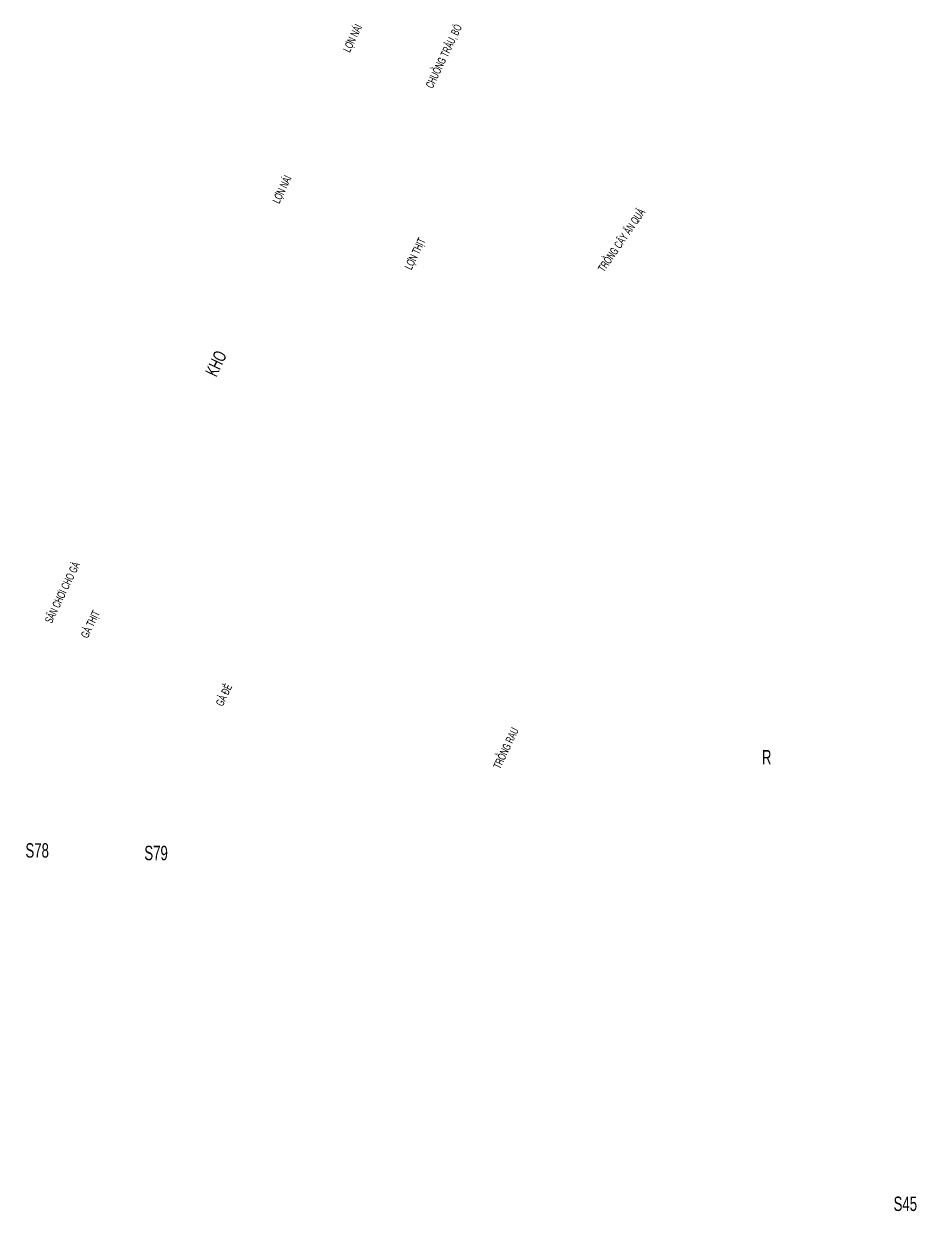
# Model space of a CAD drawing. Header units: inches. Extents: x 496359 to 501064, y 2374078 to 2377203.
# Drawn here: x 500509.8 to 500789.7, y 2374770.5 to 2375143.4 of the extents above; entities that cross this region are included whole.
import ezdxf
from ezdxf.enums import TextEntityAlignment as Align

# ---------------------------------------------------------------- set-up
doc = ezdxf.new("R2010")
doc.units = ezdxf.units.IN
doc.header["$MEASUREMENT"] = 0
doc.layers.add('EG Text2', color=7, linetype='Continuous', lineweight=18)
doc.layers.add('ISO', color=252, linetype='Continuous', lineweight=20)
doc.styles.add('EG Hai', font='')
doc.styles.get('EG Hai').set_extended_font_data('.VnArial NarrowH')

msp = doc.modelspace()

# ---------------------------------------------------------------- texts
at = {"layer": 'EG Text2', "style": 'EG Hai', "width": 0.8}
for s, height, rotation, p in [('lîn n¸i', 2.5, 64.521, (500613.7, 2375138.39, -174)), ('chuång tr©u, bß', 2.5, 64.521, (500642.23, 2375132.77, -159)), ('lîn n¸i', 2.5, 64.521, (500591.64, 2375091.15, -150.22)), ('trång c©y ¨n qu¶', 2.5, 55.5636, (500697.68, 2375075.11, -159)), ('lîn thÞt', 2.5, 64.521, (500633.22, 2375071.02, -148.6)), ('kho', 4, 64.521, (500571.72, 2375036.42, -192.6)), ('s©n ch¬i cho gµ', 2.5, 64.521, (500523.01, 2374965.18, -124.38)), ('gµ thÞt', 2.5, 64.521, (500531.73, 2374955.26, -388.38)), ('gµ ®Î', 2.5, 64.521, (500573.51, 2374933.15, -196.38)), ('trång rau', 2.5, 64.521, (500661.65, 2374916.53, -159))]:
    msp.add_text(s, height=height, rotation=rotation, dxfattribs=at).set_placement(p, align=Align.CENTER)

# ---------------------------------------------------------------- wipeouts: each hides what was drawn before it
at = {"ltscale": 500}
for points, z in [([(500739.12, 2374911.32), (500738.65, 2374911.87), (500738.4, 2374912.27), (500738.17, 2374912.76), (500738, 2374913.29), (500737.91, 2374913.78), (500737.87, 2374914.22), (500737.89, 2374914.75), (500737.96, 2374915.15), (500738.11, 2374915.73), (500738.24, 2374916.04), (500738.46, 2374916.47), (500738.73, 2374916.87), (500739.11, 2374917.31), (500739.51, 2374917.67), (500739.98, 2374917.98), (500740.44, 2374918.21), (500740.87, 2374918.37), (500741.27, 2374918.47), (500741.77, 2374918.54), (500742.21, 2374918.56), (500742.62, 2374918.53), (500743.16, 2374918.43), (500743.57, 2374918.3), (500743.95, 2374918.14), (500744.54, 2374917.79), (500744.8, 2374917.59), (500745.1, 2374917.32), (500745.35, 2374917.05), (500745.62, 2374916.7), (500745.86, 2374916.29), (500746.02, 2374915.95), (500746.15, 2374915.59), (500746.27, 2374915.14), (500746.33, 2374914.74), (500746.35, 2374914.16), (500746.29, 2374913.61), (500746.19, 2374913.17), (500746.08, 2374912.82), (500745.88, 2374912.38), (500745.66, 2374912), (500745.45, 2374911.71), (500745.11, 2374911.33), (500744.85, 2374911.09), (500744.44, 2374910.78), (500744.16, 2374910.61), (500743.91, 2374910.48), (500743.61, 2374910.36), (500743.26, 2374910.24), (500742.93, 2374910.16), (500742.58, 2374910.11), (500742.23, 2374910.08), (500741.94, 2374910.08), (500741.51, 2374910.12), (500741.14, 2374910.19), (500740.74, 2374910.31), (500740.34, 2374910.47), (500739.87, 2374910.72), (500739.65, 2374910.87), (500739.34, 2374911.11)], -292.38), ([(500511.09, 2374882.18), (500510.63, 2374882.73), (500510.38, 2374883.13), (500510.14, 2374883.62), (500509.97, 2374884.15), (500509.88, 2374884.65), (500509.85, 2374885.09), (500509.87, 2374885.61), (500509.93, 2374886.02), (500510.09, 2374886.59), (500510.21, 2374886.91), (500510.43, 2374887.34), (500510.7, 2374887.74), (500511.08, 2374888.17), (500511.48, 2374888.53), (500511.96, 2374888.85), (500512.41, 2374889.08), (500512.85, 2374889.24), (500513.24, 2374889.34), (500513.75, 2374889.41), (500514.18, 2374889.42), (500514.59, 2374889.39), (500515.13, 2374889.29), (500515.54, 2374889.16), (500515.93, 2374889), (500516.51, 2374888.65), (500516.78, 2374888.46), (500517.07, 2374888.19), (500517.33, 2374887.91), (500517.59, 2374887.56), (500517.84, 2374887.15), (500518, 2374886.81), (500518.12, 2374886.46), (500518.24, 2374886.01), (500518.3, 2374885.6), (500518.32, 2374885.02), (500518.26, 2374884.47), (500518.16, 2374884.04), (500518.05, 2374883.69), (500517.85, 2374883.24), (500517.63, 2374882.86), (500517.42, 2374882.58), (500517.09, 2374882.19), (500516.82, 2374881.95), (500516.42, 2374881.64), (500516.14, 2374881.48), (500515.89, 2374881.35), (500515.58, 2374881.22), (500515.23, 2374881.1), (500514.9, 2374881.02), (500514.55, 2374880.97), (500514.2, 2374880.95), (500513.91, 2374880.95), (500513.48, 2374880.99), (500513.12, 2374881.06), (500512.71, 2374881.17), (500512.32, 2374881.33), (500511.84, 2374881.59), (500511.62, 2374881.73), (500511.31, 2374881.97)], -416.28), ([(500548.26, 2374881.37), (500547.8, 2374881.92), (500547.54, 2374882.32), (500547.31, 2374882.82), (500547.14, 2374883.34), (500547.05, 2374883.84), (500547.02, 2374884.28), (500547.04, 2374884.8), (500547.1, 2374885.21), (500547.25, 2374885.78), (500547.38, 2374886.1), (500547.6, 2374886.53), (500547.87, 2374886.93), (500548.25, 2374887.37), (500548.65, 2374887.72), (500549.13, 2374888.04), (500549.58, 2374888.27), (500550.02, 2374888.43), (500550.41, 2374888.53), (500550.92, 2374888.6), (500551.35, 2374888.61), (500551.76, 2374888.58), (500552.3, 2374888.48), (500552.71, 2374888.35), (500553.1, 2374888.19), (500553.68, 2374887.85), (500553.94, 2374887.65), (500554.24, 2374887.38), (500554.5, 2374887.1), (500554.76, 2374886.75), (500555.01, 2374886.34), (500555.17, 2374886), (500555.29, 2374885.65), (500555.41, 2374885.2), (500555.47, 2374884.8), (500555.49, 2374884.22), (500555.43, 2374883.66), (500555.33, 2374883.23), (500555.22, 2374882.88), (500555.02, 2374882.43), (500554.8, 2374882.06), (500554.59, 2374881.77), (500554.26, 2374881.39), (500553.99, 2374881.14), (500553.58, 2374880.84), (500553.31, 2374880.67), (500553.05, 2374880.54), (500552.75, 2374880.41), (500552.4, 2374880.3), (500552.07, 2374880.22), (500551.72, 2374880.16), (500551.37, 2374880.14), (500551.08, 2374880.14), (500550.65, 2374880.18), (500550.29, 2374880.25), (500549.88, 2374880.37), (500549.49, 2374880.52), (500549.01, 2374880.78), (500548.79, 2374880.93), (500548.48, 2374881.17)], -416.28), ([(500782.46, 2374771.76), (500782, 2374772.31), (500781.75, 2374772.72), (500781.51, 2374773.21), (500781.34, 2374773.74), (500781.25, 2374774.23), (500781.22, 2374774.67), (500781.24, 2374775.2), (500781.3, 2374775.6), (500781.46, 2374776.18), (500781.58, 2374776.49), (500781.81, 2374776.92), (500782.07, 2374777.32), (500782.45, 2374777.76), (500782.86, 2374778.12), (500783.33, 2374778.43), (500783.78, 2374778.66), (500784.22, 2374778.82), (500784.61, 2374778.92), (500785.12, 2374778.99), (500785.55, 2374779.01), (500785.96, 2374778.98), (500786.5, 2374778.87), (500786.92, 2374778.75), (500787.3, 2374778.58), (500787.89, 2374778.24), (500788.15, 2374778.04), (500788.44, 2374777.77), (500788.7, 2374777.5), (500788.96, 2374777.15), (500789.21, 2374776.73), (500789.37, 2374776.39), (500789.5, 2374776.04), (500789.61, 2374775.59), (500789.67, 2374775.19), (500789.69, 2374774.61), (500789.63, 2374774.06), (500789.54, 2374773.62), (500789.42, 2374773.27), (500789.22, 2374772.83), (500789, 2374772.45), (500788.8, 2374772.16), (500788.46, 2374771.78), (500788.2, 2374771.54), (500787.79, 2374771.23), (500787.51, 2374771.06), (500787.26, 2374770.93), (500786.95, 2374770.8), (500786.61, 2374770.69), (500786.27, 2374770.61), (500785.92, 2374770.56), (500785.57, 2374770.53), (500785.29, 2374770.53), (500784.85, 2374770.57), (500784.49, 2374770.64), (500784.08, 2374770.76), (500783.69, 2374770.92), (500783.21, 2374771.17), (500782.99, 2374771.32), (500782.69, 2374771.56)], -292.38)]:
    msp.add_wipeout(points, dxfattribs=at).translate(0, 0, z).dxf.layer = 'ISO'

# ---------------------------------------------------------------- next in the draw order: texts
at = {"layer": 'EG Text2', "style": 'EG Hai', "width": 0.8}
for s, p in [('r', (500742.03, 2374914.25, -292.38)), ('s78', (500514.01, 2374885.12, -416.28)), ('s79', (500551.18, 2374884.31, -416.28)), ('s45', (500785.38, 2374774.7, -292.38))]:
    msp.add_text(s, height=4.5, rotation=0, dxfattribs=at).set_placement(p, align=Align.MIDDLE_CENTER)

doc.saveas('drawing.dxf')
